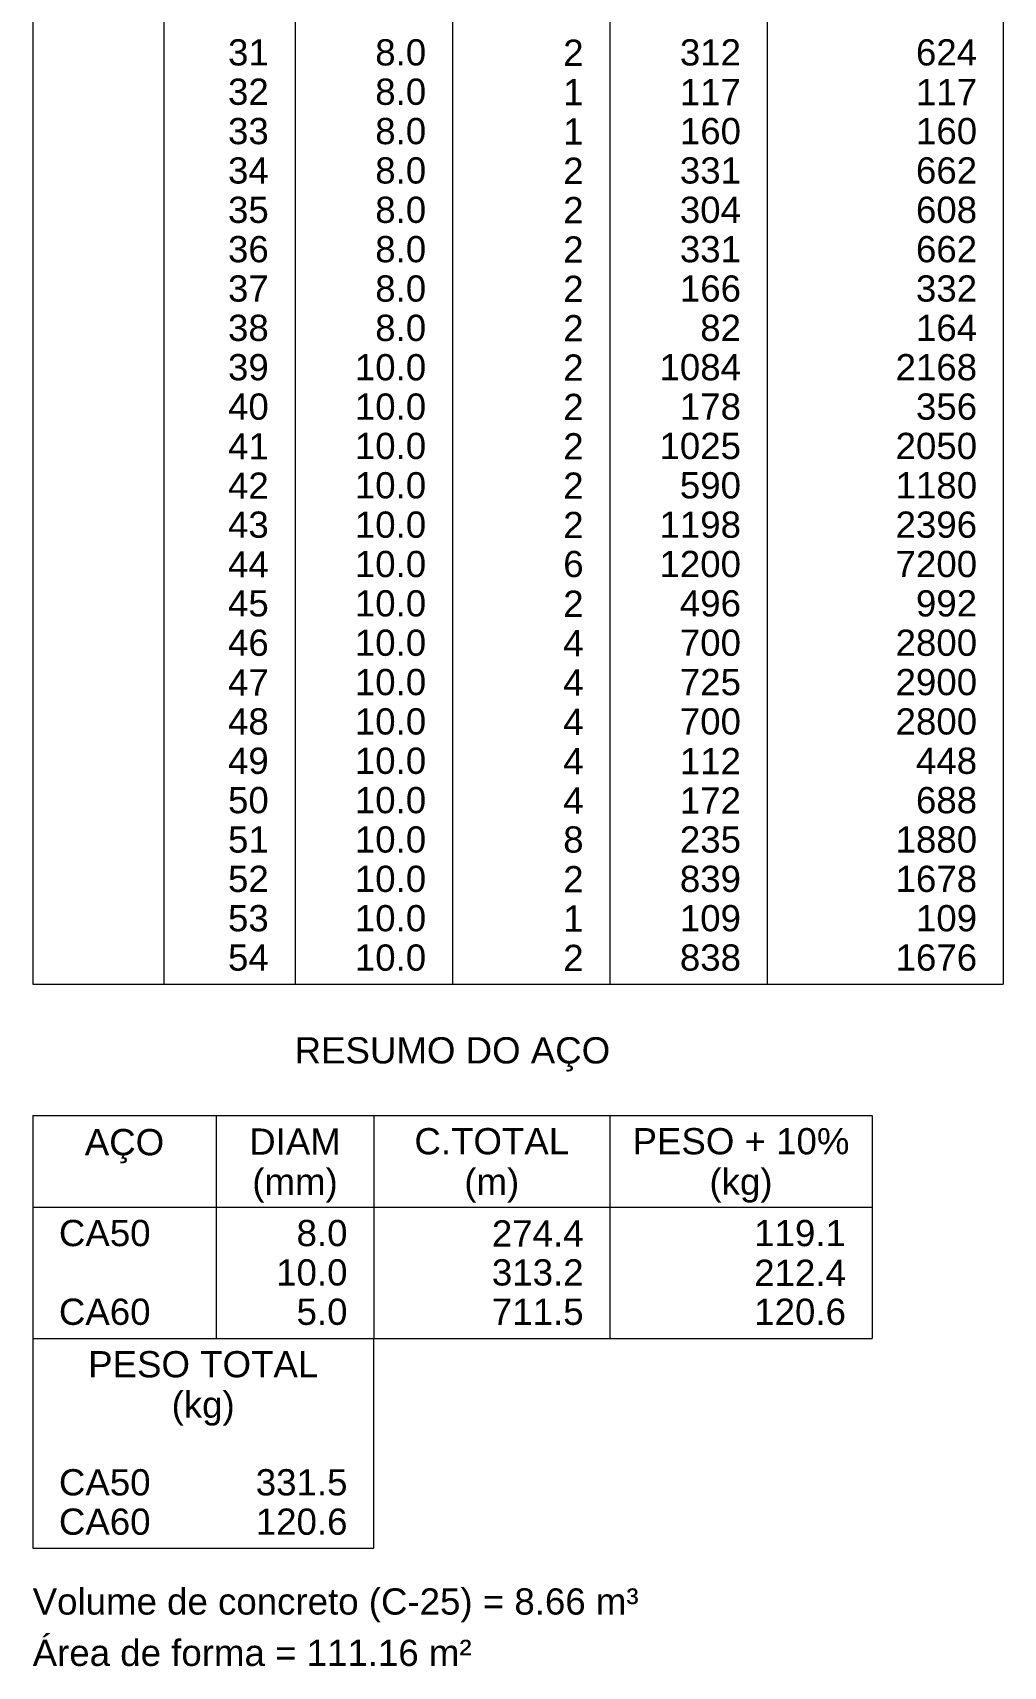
# Model space of a CAD drawing. Header units: millimetres. Extents: x 180 to 11148, y -1598 to 1045.
# Drawn here: x 1646.77 to 1662.44, y -7.56 to 18.82 of the extents above; entities that cross this region are included whole.
import ezdxf

# ---------------------------------------------------------------- set-up
doc = ezdxf.new("R2010")
doc.units = ezdxf.units.MM
doc.header["$MEASUREMENT"] = 0
doc.layers.add('DT-Relação do aço', color=9, linetype='Continuous', lineweight=5)
doc.styles.add('Arial', font='arial.ttf')

msp = doc.modelspace()

# ---------------------------------------------------------------- linework, layer by layer
at = {"layer": 'DT-Relação do aço', "linetype": 'Continuous'}
for p, q in [((1646.7684, 39.4617), (1646.7684, 3.4557)), ((1648.8864, 39.4617), (1648.8864, 3.4557)), ((1651.0044, 39.4617), (1651.0044, 3.4557)), ((1653.546, 39.4617), (1653.546, 3.4557)), ((1656.0876, 39.4617), (1656.0876, 3.4557)), ((1658.6292, 39.4617), (1658.6292, 3.4557)), ((1662.4416, 39.4617), (1662.4416, 3.4557)), ((1646.7684, 3.4557), (1662.4416, 3.4557)), ((1646.7684, 1.3377), (1646.7684, -2.2629)), ((1646.7684, 1.3377), (1660.3236, 1.3377)), ((1649.7336, 1.3377), (1649.7336, -2.2629)), ((1652.2752, 1.3377), (1652.2752, -2.2629)), ((1656.0876, 1.3377), (1656.0876, -2.2629)), ((1660.3236, 1.3377), (1660.3236, -2.2629)), ((1646.7684, -0.1449), (1660.3236, -0.1449)), ((1646.7684, -2.2629), (1660.3236, -2.2629)), ((1646.7684, -2.2629), (1646.7684, -5.6517)), ((1652.2752, -5.6517), (1652.2752, -2.2629)), ((1646.7684, -5.6517), (1652.2752, -5.6517))]:
    msp.add_line(p, q, dxfattribs=at)

# ---------------------------------------------------------------- texts
at = {"layer": 'DT-Relação do aço', "color": 9, "linetype": 'Continuous', "char_height": 0.4236, "attachment_point": 9, "line_spacing_factor": 0.798, "style": 'Arial'}
for s, insert, width in [('31', (1650.5808, 18.2817), 1.31981), ('8.0', (1653.1224, 18.2817), 1.649473), ('2', (1655.664, 18.2817), 0.659905), ('312', (1658.2056, 18.2817), 1.979715), ('624', (1662.018, 18.2817), 1.979715), ('32', (1650.5808, 17.6463), 1.31981), ('8.0', (1653.1224, 17.6463), 1.649473), ('1', (1655.664, 17.6463), 0.659905), ('117', (1658.2056, 17.6463), 1.979715), ('117', (1662.018, 17.6463), 1.979715), ('33', (1650.5808, 17.0109), 1.31981), ('8.0', (1653.1224, 17.0109), 1.649473), ('1', (1655.664, 17.0109), 0.659905), ('160', (1658.2056, 17.0109), 1.979715), ('160', (1662.018, 17.0109), 1.979715), ('34', (1650.5808, 16.3755), 1.31981), ('8.0', (1653.1224, 16.3755), 1.649473), ('2', (1655.664, 16.3755), 0.659905), ('331', (1658.2056, 16.3755), 1.979715), ('662', (1662.018, 16.3755), 1.979715), ('35', (1650.5808, 15.7401), 1.31981), ('8.0', (1653.1224, 15.7401), 1.649473), ('2', (1655.664, 15.7401), 0.659905), ('304', (1658.2056, 15.7401), 1.979715), ('608', (1662.018, 15.7401), 1.979715), ('36', (1650.5808, 15.1047), 1.31981), ('8.0', (1653.1224, 15.1047), 1.649473), ('2', (1655.664, 15.1047), 0.659905), ('331', (1658.2056, 15.1047), 1.979715), ('662', (1662.018, 15.1047), 1.979715), ('37', (1650.5808, 14.4693), 1.31981), ('8.0', (1653.1224, 14.4693), 1.649473), ('2', (1655.664, 14.4693), 0.659905), ('166', (1658.2056, 14.4693), 1.979715), ('332', (1662.018, 14.4693), 1.979715), ('38', (1650.5808, 13.8339), 1.31981), ('8.0', (1653.1224, 13.8339), 1.649473), ('2', (1655.664, 13.8339), 0.659905), ('82', (1658.2056, 13.8339), 1.31981), ('164', (1662.018, 13.8339), 1.979715), ('39', (1650.5808, 13.1985), 1.31981), ('10.0', (1653.1224, 13.1985), 2.309378), ('2', (1655.664, 13.1985), 0.659905), ('1084', (1658.2056, 13.1985), 2.639621), ('2168', (1662.018, 13.1985), 2.639621), ('40', (1650.5808, 12.5631), 1.31981), ('10.0', (1653.1224, 12.5631), 2.309378), ('2', (1655.664, 12.5631), 0.659905), ('178', (1658.2056, 12.5631), 1.979715), ('356', (1662.018, 12.5631), 1.979715), ('41', (1650.5808, 11.9277), 1.31981), ('10.0', (1653.1224, 11.9277), 2.309378), ('2', (1655.664, 11.9277), 0.659905), ('1025', (1658.2056, 11.9277), 2.639621), ('2050', (1662.018, 11.9277), 2.639621), ('42', (1650.5808, 11.2923), 1.31981), ('10.0', (1653.1224, 11.2923), 2.309378), ('2', (1655.664, 11.2923), 0.659905), ('590', (1658.2056, 11.2923), 1.979715), ('1180', (1662.018, 11.2923), 2.639621), ('43', (1650.5808, 10.6569), 1.31981), ('10.0', (1653.1224, 10.6569), 2.309378), ('2', (1655.664, 10.6569), 0.659905), ('1198', (1658.2056, 10.6569), 2.639621), ('2396', (1662.018, 10.6569), 2.639621), ('44', (1650.5808, 10.0215), 1.31981), ('10.0', (1653.1224, 10.0215), 2.309378), ('6', (1655.664, 10.0215), 0.659905), ('1200', (1658.2056, 10.0215), 2.639621), ('7200', (1662.018, 10.0215), 2.639621), ('45', (1650.5808, 9.3861), 1.31981), ('10.0', (1653.1224, 9.3861), 2.309378), ('2', (1655.664, 9.3861), 0.659905), ('496', (1658.2056, 9.3861), 1.979715), ('992', (1662.018, 9.3861), 1.979715), ('46', (1650.5808, 8.7507), 1.31981), ('10.0', (1653.1224, 8.7507), 2.309378), ('4', (1655.664, 8.7507), 0.659905), ('700', (1658.2056, 8.7507), 1.979715), ('2800', (1662.018, 8.7507), 2.639621), ('47', (1650.5808, 8.1153), 1.31981), ('10.0', (1653.1224, 8.1153), 2.309378), ('4', (1655.664, 8.1153), 0.659905), ('725', (1658.2056, 8.1153), 1.979715), ('2900', (1662.018, 8.1153), 2.639621), ('48', (1650.5808, 7.4799), 1.31981), ('10.0', (1653.1224, 7.4799), 2.309378), ('700', (1658.2056, 7.4799), 1.979715), ('2800', (1662.018, 7.4799), 2.639621), ('4', (1655.664, 7.4799), 0.659905), ('49', (1650.5808, 6.8445), 1.31981), ('10.0', (1653.1224, 6.8445), 2.309378), ('4', (1655.664, 6.8445), 0.659905), ('112', (1658.2056, 6.8445), 1.979715), ('448', (1662.018, 6.8445), 1.979715), ('50', (1650.5808, 6.2091), 1.31981), ('10.0', (1653.1224, 6.2091), 2.309378), ('4', (1655.664, 6.2091), 0.659905), ('172', (1658.2056, 6.2091), 1.979715), ('688', (1662.018, 6.2091), 1.979715), ('51', (1650.5808, 5.5737), 1.31981), ('10.0', (1653.1224, 5.5737), 2.309378), ('8', (1655.664, 5.5737), 0.659905), ('235', (1658.2056, 5.5737), 1.979715), ('1880', (1662.018, 5.5737), 2.639621), ('52', (1650.5808, 4.9383), 1.31981), ('10.0', (1653.1224, 4.9383), 2.309378), ('2', (1655.664, 4.9383), 0.659905), ('839', (1658.2056, 4.9383), 1.979715), ('1678', (1662.018, 4.9383), 2.639621), ('53', (1650.5808, 4.3029), 1.31981), ('10.0', (1653.1224, 4.3029), 2.309378), ('1', (1655.664, 4.3029), 0.659905), ('109', (1658.2056, 4.3029), 1.979715), ('109', (1662.018, 4.3029), 1.979715), ('54', (1650.5808, 3.6675), 1.31981), ('10.0', (1653.1224, 3.6675), 2.309378), ('2', (1655.664, 3.6675), 0.659905), ('838', (1658.2056, 3.6675), 1.979715), ('1676', (1662.018, 3.6675), 2.639621)]:
    msp.add_mtext(s, dxfattribs=dict(at, insert=insert, width=width))
at = {"layer": 'DT-Relação do aço', "linetype": 'Continuous', "char_height": 0.4236, "line_spacing_factor": 0.798, "style": 'Arial'}
for s, insert, width, attachment_point in [('RESUMO DO AÇO', (1653.5456, 2.0449), 10.218391, 8), ('AÇO', (1648.2506, 0.5629), 2.571255, 8), ('DIAM', (1651.0044, 0.7023), 2.966387, 8), ('C.TOTAL', (1654.1814, 0.7023), 5.010412, 8), ('PESO + 10%', (1658.2056, 0.7023), 7.024311, 8), ('(mm)', (1651.0046, -0.0731), 2.767082, 8), ('(m)', (1654.1816, -0.0731), 1.778673, 8), ('(kg)', (1658.2056, -0.0731), 2.043446, 8), ('CA50', (1647.192, -0.7803), 2.968125, 7), ('8.0', (1651.8516, -0.7803), 1.649473, 9), ('274.4', (1655.664, -0.7803), 2.969283, 9), ('119.1', (1659.9, -0.7803), 2.969283, 9), ('10.0', (1651.8516, -1.4157), 2.309378, 9), ('313.2', (1655.664, -1.4157), 2.969283, 9), ('212.4', (1659.9, -1.4157), 2.969283, 9), ('CA60', (1647.192, -2.0511), 2.968125, 7), ('5.0', (1651.8516, -2.0511), 1.649473, 9), ('711.5', (1655.664, -2.0511), 2.969283, 9), ('120.6', (1659.9, -2.0511), 2.969283, 9), ('PESO TOTAL', (1649.5218, -2.8983), 7.450729, 8), ('(kg)', (1649.5216, -3.6731), 2.043446, 8), ('CA50', (1647.192, -4.8045), 2.968125, 7), ('331.5', (1651.8516, -4.8045), 2.969283, 9), ('CA60', (1647.192, -5.4399), 2.968125, 7), ('120.6', (1651.8516, -5.4399), 2.969283, 9), ('Volume de concreto (C-25) = 8.66 m³', (1646.7686, -6.8501), 19.619866, 7), ('Área de forma = 111.16 m²', (1646.7684, -7.5579), 14.213163, 7)]:
    msp.add_mtext(s, dxfattribs=dict(at, insert=insert, width=width, attachment_point=attachment_point))

doc.saveas('drawing.dxf')
